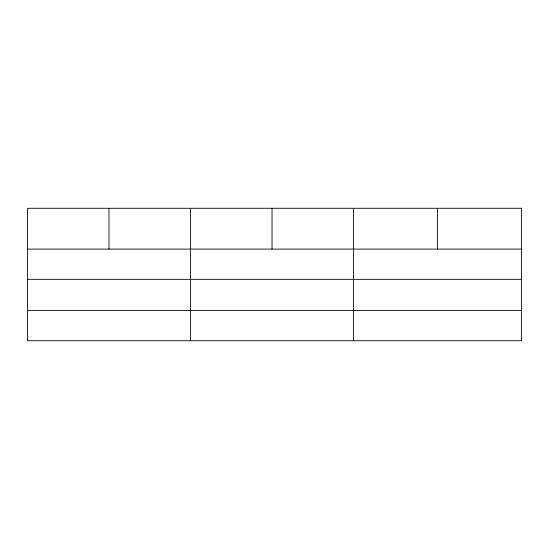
<?xml version="1.0" encoding="UTF-8"?>
<svg xmlns="http://www.w3.org/2000/svg" width="549" height="549" viewBox="0 0 549 549"><rect width="100%" height="100%" fill="white"/><g stroke="black" fill="none" stroke-linecap="round" stroke-linejoin="round"><path stroke-width="0.82" d="M27.45 249.102L521.55 249.102M27.45 279.338L521.55 279.338M27.45 310.487L521.55 310.487M437.553 208.277L437.553 249.102M353.556 208.277L353.556 340.723M272.029 208.277L272.029 249.102M190.503 208.277L190.503 340.723M108.977 208.277L108.977 249.102M521.55 208.277L27.45 208.277L27.45 340.723L521.55 340.723L521.55 208.277"/></g></svg>
